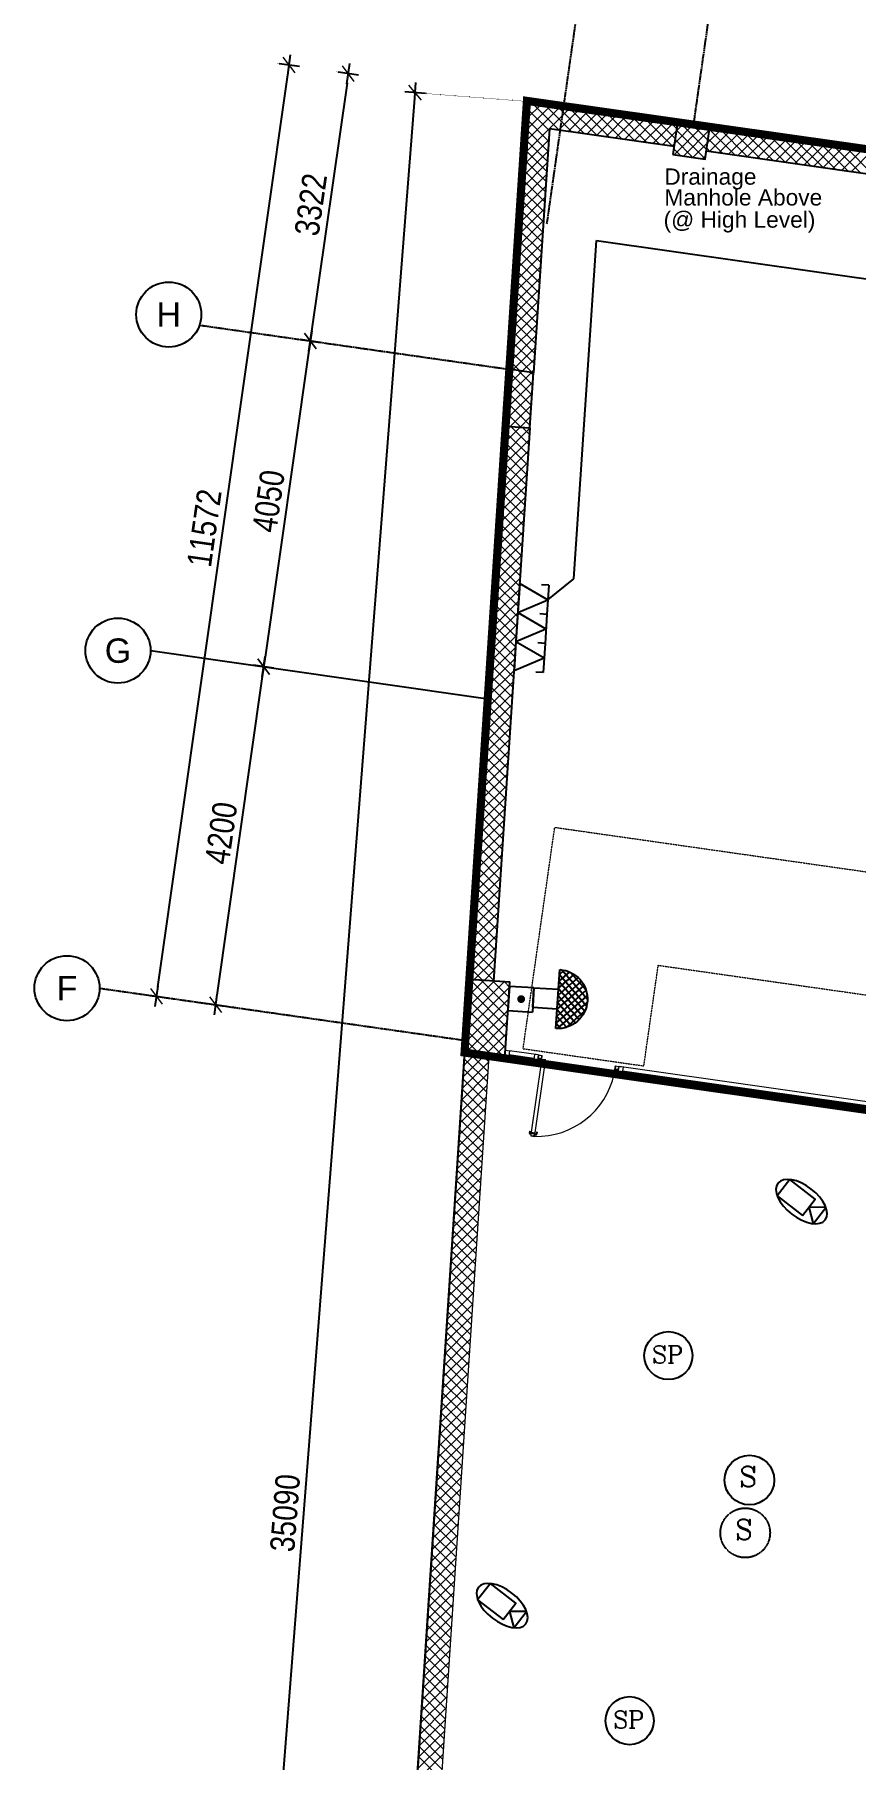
# Model space of a CAD drawing. Header units: inches. Extents: x 1217570 to 1674444, y 326920 to 480291.
# Drawn here: x 1510483 to 1520581, y 354179 to 375402 of the extents above; entities that cross this region are included whole.
import ezdxf
from ezdxf.enums import TextEntityAlignment as Align

# ---------------------------------------------------------------- set-up
doc = ezdxf.new("R2010")
doc.units = ezdxf.units.IN
doc.header["$MEASUREMENT"] = 0
for name, pattern in [('CENTER', [50.8, 31.75, -6.35, 6.35, -6.35]), ('DASHED2', [9.525, 6.35, -3.175]), ('DOT2', [3.175, 0, -3.175]), ('HIDDEN', [9.525, 6.35, -3.175])]:
    doc.linetypes.add(name, pattern=pattern)
for name, color, linetype in [('01- Low voltage', 7, 'Continuous'), ('Axis', 9, 'CENTER'), ('dim-axis', 254, 'Continuous'), ('EL-SOCKET', 4, 'Continuous'), ('FA', 31, 'Continuous'), ('FFNEW', 252, 'Continuous'), ('FI-AL', 31, 'Continuous'), ('PA', 31, 'Continuous'), ('S-COL', 210, 'Continuous'), ('S-WALL', 1, 'Continuous'), ('TAXT', 3, 'Continuous'), ('TECIR', 1, 'Continuous'), ('TEL', 211, 'Continuous'), ('Telephonw', 23, 'Continuous')]:
    doc.layers.add(name, color=color, linetype=linetype)
for name, color, linetype, lineweight in [('A-Aroom', 3, 'Continuous', 18), ('A-BLOCK', 43, 'Continuous', 13), ('A-GLASS', 4, 'Continuous', 5), ('A-HATCH CONCRETE', 254, 'Continuous', 5), ('A-LEASING LINE', 7, 'DASHED2', 9), ('escape route', 8, 'HIDDEN', 15)]:
    doc.layers.add(name, color=color, linetype=linetype, lineweight=lineweight)
doc.styles.add('ARIAL', font='ARIALN.TTF')
doc.styles.add('romance', font='romanc.shx')
doc.styles.add('style1', font='arial.ttf')
doc.dimstyles.new('DIM-100', dxfattribs={"dimscale": 150, "dimtxt": 2, "dimasz": 1, "dimexe": 0.75, "dimexo": 1, "dimgap": 0.5, "dimtad": 1, "dimdec": 0, "dimzin": 11, "dimdsep": 46, "dimtxsty": 'ARIAL', "dimblk": 'R', "dimcen": 2.5, "dimdle": 1, "dimclrd": 256, "dimclre": 256, "dimclrt": 256, "dimazin": 0, "dimtfac": 1, "dimtdec": 0, "dimtix": 1, "dimtmove": 2, "dimatfit": 3, "dimldrblk": 'R', "dimtolj": 1, "dimtzin": 3, "dimlwd": -1, "dimlwe": 13, "dimarcsym": 0})
pattern_1 = [(45, (1341716.94, 266100.535), (-66.29126, 66.29126), []), (135, (1341716.94, 266100.535), (-66.29126, -66.29126), [])]

# ---------------------------------------------------------------- blocks, each defined once
blk = doc.blocks.new('R')
for p, q in [((-1.05, 0), (1.05, 0)), ((0, -1.05), (0, 1.05))]:
    blk.add_line(p, q)
at = {"color": 4, "lineweight": 13}
blk.add_line((-0.71, -0.71), (0.71, 0.71), dxfattribs=at)
blk = doc.blocks.new('*D156')
at = {"layer": 'Defpoints', "color": 0, "transparency": 16777216}
for p in [(1420642, 597441), (1470715, 593565), (1470260, 590370)]:
    blk.add_point(p, dxfattribs=at)
at = {"layer": 'dim-axis', "color": 251, "linetype": 'DOT2', "lineweight": 13, "transparency": 16777216}
for p, q in [((1420663, 597590), (1421113, 600748)), ((1470281, 590519), (1470731, 593676))]:
    blk.add_line(p, q, dxfattribs=at)
at = {"layer": 'dim-axis', "color": 251, "transparency": 16777216}
blk.add_line((1421216, 600619), (1470596, 593582), dxfattribs=at)
at = {"layer": 'dim-axis', "color": 251, "transparency": 16777216, "xscale": 120, "yscale": 120, "zscale": 120}
for p, rotation in [((1421097, 600636), 171.8890881608404), ((1470715, 593565), 351.8890881608405)]:
    blk.add_blockref('R', p, dxfattribs=dict(at, rotation=rotation))
at = {"layer": 'dim-axis', "color": 251, "transparency": 16777216, "insert": (1445938, 597327), "char_height": 300, "attachment_point": 5, "rotation": 351.8891, "style": 'ARIAL'}
blk.add_mtext('\\A1;50119', dxfattribs=at)
blk = doc.blocks.new('*D159')
at = {"layer": 'Defpoints', "color": 0, "transparency": 16777216}
for p in [(1417261, 597924), (1417261, 597924), (1415626, 586468)]:
    blk.add_point(p, dxfattribs=at)
at = {"layer": 'dim-axis', "color": 251, "linetype": 'DOT2', "lineweight": 13, "transparency": 16777216}
for p, q in [((1417113, 597945), (1417150, 597940)), ((1415478, 586489), (1415515, 586484))]:
    blk.add_line(p, q, dxfattribs=at)
at = {"layer": 'dim-axis', "color": 251, "transparency": 16777216}
blk.add_line((1415643, 586586), (1417244, 597805), dxfattribs=at)
at = {"layer": 'dim-axis', "color": 251, "transparency": 16777216, "xscale": 120, "yscale": 120, "zscale": 120}
for p, rotation in [((1417261, 597924), 81.8772662833131), ((1415626, 586468), 261.8772662833131)]:
    blk.add_blockref('R', p, dxfattribs=dict(at, rotation=rotation))
at = {"layer": 'dim-axis', "color": 251, "transparency": 16777216, "insert": (1416218, 592228), "char_height": 300, "attachment_point": 5, "rotation": 81.8773, "style": 'ARIAL'}
blk.add_mtext('\\A1;11572', dxfattribs=at)
blk = doc.blocks.new('*D160')
at = {"layer": 'Defpoints', "color": 0, "transparency": 16777216}
for p in [(1417989, 597820), (1417520, 594531), (1417520, 594531)]:
    blk.add_point(p, dxfattribs=at)
at = {"layer": 'dim-axis', "color": 251, "transparency": 16777216}
blk.add_line((1417972, 597701), (1417537, 594650), dxfattribs=at)
at = {"layer": 'dim-axis', "color": 251, "linetype": 'DOT2', "lineweight": 13, "transparency": 16777216}
for p, q in [((1417840, 597841), (1417878, 597836)), ((1417371, 594552), (1417408, 594547))]:
    blk.add_line(p, q, dxfattribs=at)
at = {"layer": 'dim-axis', "color": 251, "transparency": 16777216, "xscale": 120, "yscale": 120, "zscale": 120}
for p, rotation in [((1417989, 597820), 81.87726634256052), ((1417520, 594531), 261.8772663425605)]:
    blk.add_blockref('R', p, dxfattribs=dict(at, rotation=rotation))
at = {"layer": 'dim-axis', "color": 251, "transparency": 16777216, "insert": (1417528, 596208), "char_height": 300, "attachment_point": 5, "rotation": 81.8773, "style": 'ARIAL'}
blk.add_mtext('\\A1;3322', dxfattribs=at)
blk = doc.blocks.new('*D161')
at = {"layer": 'Defpoints', "color": 0, "transparency": 16777216}
for p in [(1417520, 594531), (1416947, 590522), (1416947, 590522)]:
    blk.add_point(p, dxfattribs=at)
at = {"layer": 'dim-axis', "color": 251, "linetype": 'DOT2', "lineweight": 13, "transparency": 16777216}
for p, q in [((1417371, 594552), (1417408, 594547)), ((1416799, 590543), (1416836, 590538))]:
    blk.add_line(p, q, dxfattribs=at)
at = {"layer": 'dim-axis', "color": 251, "transparency": 16777216}
blk.add_line((1417503, 594412), (1416964, 590640), dxfattribs=at)
at = {"layer": 'dim-axis', "color": 251, "transparency": 16777216, "xscale": 120, "yscale": 120, "zscale": 120}
for p, rotation in [((1417520, 594531), 81.87726634670558), ((1416947, 590522), 261.8772663467056)]:
    blk.add_blockref('R', p, dxfattribs=dict(at, rotation=rotation))
at = {"layer": 'dim-axis', "color": 251, "transparency": 16777216, "insert": (1417008, 592559), "char_height": 300, "attachment_point": 5, "rotation": 81.8773, "style": 'ARIAL'}
blk.add_mtext('\\A1;4050', dxfattribs=at)
blk = doc.blocks.new('*D162')
at = {"layer": 'Defpoints', "color": 0, "transparency": 16777216}
for p in [(1416947, 590522), (1416354, 586364), (1416354, 586364)]:
    blk.add_point(p, dxfattribs=at)
at = {"layer": 'dim-axis', "color": 251, "linetype": 'DOT2', "lineweight": 13, "transparency": 16777216}
for p, q in [((1416799, 590543), (1416836, 590538)), ((1416205, 586385), (1416243, 586380))]:
    blk.add_line(p, q, dxfattribs=at)
at = {"layer": 'dim-axis', "color": 251, "transparency": 16777216}
blk.add_line((1416930, 590403), (1416371, 586483), dxfattribs=at)
at = {"layer": 'dim-axis', "color": 251, "transparency": 16777216, "xscale": 120, "yscale": 120, "zscale": 120}
for p, rotation in [((1416947, 590522), 81.87726634670558), ((1416354, 586364), 261.8772663467056)]:
    blk.add_blockref('R', p, dxfattribs=dict(at, rotation=rotation))
at = {"layer": 'dim-axis', "color": 251, "transparency": 16777216, "insert": (1416425, 588475), "char_height": 300, "attachment_point": 5, "rotation": 81.8773, "style": 'ARIAL'}
blk.add_mtext('\\A1;4200', dxfattribs=at)
blk = doc.blocks.new('*D182')
at = {"layer": 'Defpoints', "color": 0, "transparency": 16777216}
for p in [(1418810, 597585), (1420642, 597441), (1417901, 562459)]:
    blk.add_point(p, dxfattribs=at)
at = {"layer": 'dim-axis', "color": 251, "transparency": 16777216}
blk.add_line((1416079, 562722), (1418801, 597465), dxfattribs=at)
at = {"layer": 'dim-axis', "color": 251, "linetype": 'DOT2', "lineweight": 13, "transparency": 16777216}
for p, q in [((1420492, 597453), (1418698, 597594)), ((1417752, 562470), (1415957, 562611))]:
    blk.add_line(p, q, dxfattribs=at)
at = {"layer": 'dim-axis', "color": 251, "transparency": 16777216, "xscale": 120, "yscale": 120, "zscale": 120}
for p, rotation in [((1418810, 597585), 85.52071850426807), ((1416070, 562602), 265.5207185042681)]:
    blk.add_blockref('R', p, dxfattribs=dict(at, rotation=rotation))
at = {"layer": 'dim-axis', "color": 251, "transparency": 16777216, "insert": (1417212, 580111), "char_height": 300, "attachment_point": 5, "rotation": 85.5207, "style": 'ARIAL'}
blk.add_mtext('\\A1;35090', dxfattribs=at)
blk = doc.blocks.new('SDGTFHHD')
at = {"layer": 'A-HATCH CONCRETE'}
h = blk.add_hatch(dxfattribs=at)
h.set_pattern_fill('ANSI37', color=254, scale=750)
h.set_pattern_definition([(45, (1337614.36, 312749.915), (-66.29126, 66.29126), []), (135, (1337614.36, 312749.915), (-66.29126, -66.29126), [])])
h.paths.add_polyline_path([(1346828, 744483), (1346331, 744553), (1346828, 744483)])
at = {"color": 254, "linetype": 'Continuous', "ltscale": 100}
blk.add_lwpolyline([(1385707, 721237), (1385707, 726940), (1385507, 726937), (1383958, 726937), (1383958, 732937), (1380097, 732937), (1380097, 739738), (1381100, 739591), (1381134, 739788), (1381678, 743600), (1382721, 750905), (1382763, 751202), (1347098, 756262), (1346331, 744553), (1368108, 741445), (1368106, 734887), (1367208, 734887), (1367208, 734687), (1367208, 731437), (1359158, 731437), (1359158, 731237), (1359158, 721237), (1385707, 721237)], dxfattribs=at)
at = {"layer": 'A-BLOCK', "color": 254, "ltscale": 100}
blk.add_line((1346629, 744511), (1345769, 731387), dxfattribs=at)
at = {"layer": 'A-GLASS', "color": 254, "ltscale": 0.5}
for p, q in [((1347235, 744479), (1347242, 744524)), ((1347241, 744483), (1347246, 744519)), ((1347242, 744524), (1347287, 744518)), ((1347282, 744514), (1347246, 744519)), ((1347277, 744478), (1347282, 744514)), ((1347280, 744473), (1347287, 744518)), ((1347274, 744428), (1347152, 743573)), ((1347319, 744422), (1347197, 743567)), ((1347235, 744479), (1347280, 744473)), ((1347277, 744478), (1347241, 744483)), ((1347274, 744428), (1347280, 744473)), ((1347274, 744428), (1347292, 744425)), ((1347284, 744468), (1347279, 744432)), ((1347279, 744432), (1347288, 744431)), ((1347280, 744473), (1347325, 744467)), ((1347284, 744468), (1347320, 744463)), ((1347289, 744440), (1347288, 744431)), ((1347289, 744440), (1347294, 744439)), ((1347292, 744425), (1347294, 744439)), ((1347293, 744434), (1347302, 744433)), ((1347301, 744424), (1347303, 744438)), ((1347301, 744424), (1347319, 744422)), ((1347303, 744438), (1347307, 744437)), ((1347307, 744437), (1347306, 744428)), ((1347306, 744428), (1347315, 744427)), ((1347320, 744463), (1347315, 744427)), ((1347319, 744422), (1347325, 744467)), ((1347129, 743588), (1347125, 743563)), ((1347129, 743588), (1347136, 743587)), ((1347136, 743587), (1347132, 743562)), ((1347148, 743548), (1347135, 743550)), ((1347149, 743555), (1347136, 743557)), ((1347152, 743573), (1347146, 743528)), ((1347146, 743528), (1347191, 743522)), ((1347151, 743532), (1347156, 743568)), ((1347151, 743532), (1347187, 743527)), ((1347152, 743573), (1347170, 743570)), ((1347156, 743568), (1347165, 743567)), ((1347164, 743558), (1347165, 743567)), ((1347164, 743558), (1347168, 743557)), ((1347170, 743570), (1347168, 743557)), ((1347169, 743561), (1347178, 743560)), ((1347179, 743569), (1347177, 743556)), ((1347177, 743556), (1347182, 743555)), ((1347179, 743569), (1347197, 743567)), ((1347182, 743555), (1347183, 743564)), ((1347183, 743564), (1347192, 743563)), ((1347187, 743527), (1347192, 743563)), ((1347197, 743567), (1347191, 743522)), ((1347193, 743542), (1347207, 743540)), ((1347194, 743549), (1347208, 743547)), ((1347217, 743576), (1347213, 743550)), ((1347223, 743575), (1347217, 743576)), ((1347223, 743575), (1347220, 743550))]:
    blk.add_line(p, q, dxfattribs=at)
at = {"layer": 'A-GLASS', "color": 254}
for p, q in [((1347228, 744425), (1346870, 744476)), ((1355217, 743285), (1348218, 744284))]:
    blk.add_line(p, q, dxfattribs=at)
for points in [[(1346870, 744477), (1346870, 744476), (1346828, 744483), (1346828, 744483)], [(1347178, 744433), (1347178, 744432), (1347228, 744425), (1347228, 744425)]]:
    blk.add_lwpolyline(points, dxfattribs=at)
at = {"layer": 'A-GLASS', "color": 254, "ltscale": 0.5}
blk.add_circle((1347276, 744470), 3.98, dxfattribs=at)
for centre, radius, start, end in [((1347217, 744497), 976, 268.443, 347.8095), ((1347137, 743561), 11.4, 171.9041, 261.8551), ((1347137, 743561), 4.55, 171.9041, 261.8551), ((1347209, 743551), 11.4, 261.9048, 351.8557), ((1347209, 743551), 4.55, 261.9048, 351.8557)]:
    blk.add_arc(centre, radius, start, end, dxfattribs=at)
at = {"layer": 'A-HATCH CONCRETE', "color": 254, "linetype": 'Continuous'}
for p, q in [((1346375, 745224), (1346374, 745225)), ((1346376, 745245), (1346377, 745246)), ((1346357, 744961), (1346358, 744962)), ((1346359, 744975), (1346358, 744976)), ((1346366, 745103), (1346367, 745104)), ((1346367, 745099), (1346366, 745100)), ((1346342, 744726), (1346342, 744727)), ((1346348, 744819), (1346349, 744820)), ((1346351, 744851), (1346350, 744851)), ((1346311, 744252), (1346577, 744518)), ((1346320, 744394), (1346461, 744535)), ((1346329, 744536), (1346345, 744551)), ((1346334, 744602), (1346334, 744602)), ((1346339, 744678), (1346339, 744678)), ((1346616, 744320), (1346391, 744545)), ((1346624, 744445), (1346546, 744523)), ((1346301, 744110), (1346623, 744432)), ((1346599, 744071), (1346317, 744353)), ((1346608, 744196), (1346325, 744478)), ((1346283, 743826), (1346605, 744148)), ((1346292, 743968), (1346614, 744290)), ((1346583, 743822), (1346301, 744105)), ((1346591, 743947), (1346309, 744229)), ((1346273, 743684), (1346595, 744006)), ((1346575, 743698), (1346293, 743980)), ((1346255, 743401), (1346577, 743722)), ((1346264, 743542), (1346586, 743864)), ((1346559, 743449), (1346277, 743731)), ((1346567, 743574), (1346285, 743856)), ((1346246, 743259), (1346567, 743580)), ((1346542, 743200), (1346260, 743482)), ((1346551, 743325), (1346268, 743607)), ((1346227, 742975), (1346549, 743297)), ((1346236, 743117), (1346558, 743439)), ((1346526, 742951), (1346244, 743234)), ((1346534, 743076), (1346252, 743358)), ((1346218, 742833), (1346539, 743155)), ((1346518, 742827), (1346236, 743109)), ((1346199, 742549), (1346521, 742871)), ((1346208, 742691), (1346530, 743013)), ((1346502, 742578), (1346219, 742860)), ((1346510, 742703), (1346228, 742985)), ((1346190, 742407), (1346512, 742729)), ((1346485, 742329), (1346203, 742611)), ((1346493, 742454), (1346211, 742736)), ((1346171, 742124), (1346493, 742445)), ((1346181, 742266), (1346502, 742587)), ((1346477, 742205), (1346195, 742487)), ((1346162, 741982), (1346484, 742304)), ((1346461, 741956), (1346179, 742238)), ((1346469, 742080), (1346187, 742363)), ((1346143, 741698), (1346465, 742020)), ((1346153, 741840), (1346474, 742162)), ((1346445, 741707), (1346162, 741989)), ((1346453, 741832), (1346171, 742114)), ((1346134, 741556), (1346456, 741878)), ((1346436, 741583), (1346154, 741865)), ((1346115, 741272), (1346437, 741594)), ((1346125, 741414), (1346446, 741736)), ((1346420, 741334), (1346138, 741616)), ((1346428, 741458), (1346146, 741740)), ((1346106, 741131), (1346428, 741452)), ((1346404, 741085), (1346122, 741367)), ((1346412, 741209), (1346130, 741492)), ((1346088, 740847), (1346409, 741169)), ((1346097, 740989), (1346419, 741310)), ((1346387, 740836), (1346105, 741118)), ((1346396, 740961), (1346113, 741243)), ((1346078, 740705), (1346400, 741027)), ((1346379, 740712), (1346097, 740994)), ((1346060, 740421), (1346381, 740743)), ((1346069, 740563), (1346391, 740885)), ((1346363, 740463), (1346081, 740745)), ((1346371, 740587), (1346089, 740869)), ((1346050, 740279), (1346372, 740601)), ((1346347, 740214), (1346065, 740496)), ((1346355, 740338), (1346073, 740621)), ((1346032, 739996), (1346353, 740317)), ((1346041, 740137), (1346363, 740459)), ((1346339, 740090), (1346056, 740372)), ((1346022, 739854), (1346344, 740175)), ((1346322, 739841), (1346040, 740123)), ((1346330, 739965), (1346048, 740247)), ((1346004, 739570), (1346326, 739892)), ((1346013, 739712), (1346335, 740033)), ((1346306, 739592), (1346024, 739874)), ((1346314, 739716), (1346032, 739998)), ((1345995, 739428), (1346316, 739750)), ((1346290, 739343), (1346008, 739625)), ((1346298, 739467), (1346016, 739750)), ((1345976, 739144), (1346298, 739466)), ((1345985, 739286), (1346307, 739608)), ((1346282, 739219), (1345999, 739501)), ((1345967, 739002), (1346288, 739324)), ((1346265, 738970), (1345983, 739252)), ((1346273, 739094), (1345991, 739376)), ((1345948, 738719), (1346270, 739040)), ((1345957, 738860), (1346279, 739182)), ((1346249, 738721), (1345967, 739003)), ((1346257, 738845), (1345975, 739127)), ((1345939, 738577), (1346261, 738898)), ((1346241, 738596), (1345959, 738879)), ((1345920, 738293), (1346242, 738615)), ((1345930, 738435), (1346251, 738757)), ((1346224, 738348), (1345942, 738630)), ((1346233, 738472), (1345950, 738754)), ((1345911, 738151), (1346233, 738473)), ((1346208, 738099), (1345926, 738381)), ((1346216, 738223), (1345934, 738505)), ((1345892, 737867), (1346214, 738189)), ((1345902, 738009), (1346223, 738331)), ((1346200, 737974), (1345918, 738256)), ((1345883, 737725), (1346205, 738047)), ((1346184, 737725), (1345902, 738008)), ((1346192, 737850), (1345910, 738132)), ((1345864, 737442), (1346186, 737763)), ((1345874, 737584), (1346195, 737905)), ((1346167, 737477), (1345885, 737759)), ((1346176, 737601), (1345893, 737883)), ((1345855, 737300), (1346177, 737622)), ((1346151, 737228), (1345869, 737510)), ((1346159, 737352), (1345877, 737634)), ((1345837, 737016), (1346158, 737338)), ((1345846, 737158), (1346168, 737480)), ((1346143, 737103), (1345861, 737385)), ((1345827, 736874), (1346149, 737196)), ((1346127, 736854), (1345844, 737137)), ((1346135, 736979), (1345853, 737261)), ((1345809, 736590), (1346130, 736912)), ((1345818, 736732), (1346140, 737054)), ((1346110, 736606), (1345828, 736888)), ((1346118, 736730), (1345836, 737012)), ((1345799, 736449), (1346121, 736770)), ((1346102, 736481), (1345820, 736763)), ((1345781, 736165), (1346102, 736487)), ((1345790, 736307), (1346112, 736628)), ((1346086, 736232), (1345804, 736514)), ((1346094, 736357), (1345812, 736639)), ((1345771, 736023), (1346093, 736345)), ((1346070, 735983), (1345787, 736266)), ((1346078, 736108), (1345796, 736390)), ((1345753, 735739), (1346075, 736061)), ((1345762, 735881), (1346084, 736203)), ((1346053, 735735), (1345771, 736017)), ((1346061, 735859), (1345779, 736141)), ((1345744, 735597), (1346065, 735919)), ((1346045, 735610), (1345763, 735892))]:
    blk.add_line(p, q, dxfattribs=at)
at = {"layer": 'S-COL', "color": 254}
blk.add_lwpolyline([(1346331, 744553), (1346828, 744483), (1346828, 744483)], dxfattribs=at)
at = {"layer": 'S-WALL', "color": 254}
blk.add_lwpolyline([(1347098, 756262), (1347098, 756262), (1344803, 721237), (1394933, 721237), (1396724, 749180), (1382759, 751173)], dxfattribs=at)
blk = doc.blocks.new('SEDRGFE')
at = {"layer": 'A-HATCH CONCRETE'}
h = blk.add_hatch(dxfattribs=at)
h.set_pattern_fill('ANSI37', color=250, scale=750)
h.set_pattern_definition([(45, (1341716.31, 266100.535), (-66.29126, 66.29126), []), (135, (1341716.31, 266100.535), (-66.29126, -66.29126), [])])
h.paths.add_polyline_path([(1352997, 708953), (1353393, 708896), (1353450, 709292), (1353054, 709349)])
h = blk.add_hatch(dxfattribs=at)
h.set_pattern_fill('ANSI37', color=250, scale=750)
h.set_pattern_definition(pattern_1)
h.paths.add_polyline_path([(1350939, 705612), (1351238, 705592), (1351282, 706268), (1350984, 706311)])
h = blk.add_hatch(dxfattribs=at)
h.set_pattern_fill('ANSI37', color=250, scale=750)
h.set_pattern_definition(pattern_1)
h.paths.add_polyline_path([(1350992, 698769), (1350493, 698802), (1350434, 697904), (1350930, 697833)])
at = {"color": 250, "linetype": 'Continuous', "ltscale": 100}
blk.add_lwpolyline([(1389810, 674588), (1389810, 680290), (1389610, 680288), (1388060, 680288), (1388060, 686288), (1384200, 686288), (1384200, 693089), (1385203, 692942), (1385236, 693139), (1385780, 696950), (1386823, 704256), (1386865, 704553), (1351200, 709613), (1350434, 697904), (1372211, 694796), (1372209, 688237), (1371310, 688237), (1371310, 688038), (1371310, 684788), (1363260, 684788), (1363260, 684588), (1363260, 674588), (1389810, 674588)], dxfattribs=at)
at = {"layer": 'A-GLASS', "color": 250}
for p, q in [((1351330, 697776), (1350972, 697827)), ((1351288, 697833), (1350980, 697877)), ((1351344, 697875), (1350987, 697926)), ((1359320, 696636), (1352321, 697635)), ((1359334, 696735), (1352335, 697734)), ((1359327, 696685), (1352377, 697677))]:
    blk.add_line(p, q, dxfattribs=at)
at = {"layer": 'A-GLASS', "color": 250, "ltscale": 0.5}
for p, q in [((1351338, 697830), (1351344, 697875)), ((1351338, 697830), (1351383, 697824)), ((1351343, 697834), (1351348, 697870)), ((1351379, 697829), (1351343, 697834)), ((1351344, 697875), (1351389, 697869)), ((1351384, 697865), (1351348, 697870)), ((1351377, 697779), (1351383, 697824)), ((1351379, 697829), (1351384, 697865)), ((1351387, 697818), (1351382, 697782)), ((1351383, 697824), (1351389, 697869)), ((1351383, 697824), (1351428, 697817)), ((1351387, 697818), (1351423, 697813)), ((1351422, 697772), (1351428, 697817)), ((1351377, 697779), (1351375, 697770)), ((1351377, 697779), (1351395, 697776)), ((1351382, 697782), (1351391, 697781)), ((1351392, 697790), (1351391, 697781)), ((1351392, 697790), (1351396, 697790)), ((1351395, 697776), (1351396, 697790)), ((1351396, 697785), (1351405, 697784)), ((1351404, 697775), (1351405, 697788)), ((1351404, 697775), (1351422, 697772)), ((1351405, 697788), (1351410, 697788)), ((1351410, 697788), (1351409, 697779)), ((1351409, 697779), (1351418, 697777)), ((1351423, 697813), (1351418, 697777)), ((1351422, 697772), (1351420, 697763)), ((1352283, 697695), (1352290, 697740)), ((1352283, 697695), (1352328, 697689)), ((1352289, 697699), (1352294, 697735)), ((1352325, 697694), (1352289, 697699)), ((1352290, 697740), (1352335, 697734)), ((1352330, 697730), (1352294, 697735)), ((1352325, 697694), (1352330, 697730)), ((1352328, 697689), (1352335, 697734))]:
    blk.add_line(p, q, dxfattribs=at)
at = {"layer": 'A-GLASS', "color": 250}
for points in [[(1350987, 697926), (1350973, 697827), (1350930, 697833), (1350937, 697933)], [(1351295, 697882), (1351281, 697783), (1351330, 697776), (1351344, 697875)], [(1352384, 697727), (1352370, 697628), (1352321, 697635), (1352335, 697734)]]:
    blk.add_lwpolyline(points, close=True, dxfattribs=at)
at = {"layer": 'A-GLASS', "color": 250, "ltscale": 0.5}
blk.add_circle((1351378, 697820), 3.98, dxfattribs=at)
blk.add_arc((1351320, 697848), 976, 347.8095, 351.0128, dxfattribs=at)
at = {"layer": 'A-HATCH CONCRETE', "color": 250, "linetype": 'Continuous'}
for p, q in [((1351157, 708953), (1351740, 709536)), ((1351166, 709095), (1351624, 709553)), ((1351176, 709237), (1351508, 709569)), ((1351185, 709378), (1351392, 709586)), ((1351194, 709520), (1351276, 709602)), ((1351477, 709243), (1351194, 709525)), ((1351599, 709253), (1351245, 709607)), ((1351753, 709231), (1351400, 709585)), ((1351908, 709209), (1351555, 709563)), ((1351591, 709254), (1351856, 709519)), ((1351707, 709238), (1351972, 709503)), ((1352063, 709187), (1351709, 709540)), ((1352217, 709165), (1351864, 709518)), ((1352372, 709143), (1352019, 709496)), ((1351460, 708994), (1351178, 709276)), ((1351468, 709118), (1351186, 709400)), ((1351823, 709221), (1352088, 709486)), ((1351939, 709205), (1352204, 709470)), ((1352055, 709188), (1352320, 709453)), ((1352171, 709172), (1352436, 709437)), ((1352527, 709121), (1352173, 709474)), ((1352287, 709155), (1352552, 709420)), ((1352681, 709099), (1352328, 709452)), ((1352403, 709138), (1352668, 709404)), ((1352836, 709077), (1352483, 709430)), ((1352519, 709122), (1352784, 709387)), ((1352635, 709105), (1352900, 709370)), ((1352991, 709055), (1352637, 709408)), ((1352751, 709089), (1353016, 709354)), ((1353026, 709152), (1352792, 709386)), ((1353043, 709268), (1352946, 709364)), ((1353445, 709252), (1353481, 709288)), ((1353919, 708922), (1353565, 709276)), ((1351148, 708811), (1351469, 709133)), ((1351452, 708869), (1351170, 709152)), ((1352867, 709072), (1353040, 709244)), ((1352983, 709056), (1353017, 709090)), ((1353423, 709097), (1353597, 709271)), ((1353609, 708966), (1353430, 709146)), ((1353764, 708944), (1353446, 709262)), ((1353447, 708989), (1353713, 709255)), ((1353563, 708973), (1353829, 709238)), ((1353679, 708956), (1353945, 709221)), ((1354073, 708900), (1353720, 709254)), ((1353795, 708940), (1354061, 709205)), ((1354228, 708878), (1353874, 709231)), ((1353911, 708923), (1354177, 709188)), ((1354028, 708907), (1354293, 709172)), ((1354383, 708856), (1354029, 709209)), ((1354144, 708890), (1354409, 709155)), ((1354537, 708834), (1354184, 709187)), ((1354260, 708873), (1354525, 709139)), ((1354692, 708812), (1354338, 709165)), ((1354376, 708857), (1354641, 709122)), ((1354492, 708840), (1354757, 709106)), ((1354847, 708790), (1354493, 709143)), ((1354608, 708824), (1354873, 709089)), ((1355001, 708768), (1354648, 709121)), ((1354724, 708807), (1354989, 709072)), ((1355156, 708746), (1354802, 709099)), ((1355310, 708723), (1354957, 709077)), ((1351138, 708669), (1351460, 708991)), ((1351436, 708621), (1351154, 708903)), ((1351444, 708745), (1351162, 709027)), ((1353455, 708988), (1353413, 709030)), ((1354840, 708791), (1355105, 709056)), ((1354956, 708774), (1355221, 709039)), ((1355072, 708758), (1355337, 709023)), ((1355465, 708701), (1355112, 709055)), ((1355188, 708741), (1355453, 709006)), ((1351120, 708385), (1351442, 708707)), ((1351129, 708527), (1351451, 708849)), ((1351420, 708372), (1351137, 708654)), ((1351428, 708496), (1351146, 708778)), ((1351111, 708243), (1351432, 708565)), ((1351411, 708247), (1351129, 708529)), ((1351092, 707960), (1351414, 708281)), ((1351101, 708102), (1351423, 708423)), ((1351395, 707998), (1351113, 708281)), ((1351403, 708123), (1351121, 708405)), ((1351083, 707818), (1351404, 708140)), ((1351379, 707750), (1351097, 708032)), ((1351387, 707874), (1351105, 708156)), ((1351064, 707534), (1351386, 707856)), ((1351073, 707676), (1351395, 707998)), ((1351371, 707625), (1351088, 707907)), ((1351055, 707392), (1351376, 707714)), ((1351354, 707376), (1351072, 707658)), ((1351362, 707501), (1351080, 707783)), ((1351036, 707108), (1351358, 707430)), ((1351045, 707250), (1351367, 707572)), ((1351338, 707127), (1351056, 707410)), ((1351346, 707252), (1351064, 707534)), ((1351027, 706967), (1351349, 707288)), ((1351322, 706879), (1351040, 707161)), ((1351330, 707003), (1351048, 707285)), ((1351008, 706683), (1351330, 707005)), ((1351018, 706825), (1351339, 707146)), ((1351314, 706754), (1351031, 707036)), ((1350999, 706541), (1351321, 706863)), ((1351297, 706505), (1351015, 706787)), ((1351305, 706630), (1351023, 706912)), ((1350990, 706399), (1351311, 706721)), ((1351267, 706270), (1350999, 706539)), ((1351289, 706381), (1351007, 706663)), ((1351028, 706304), (1351302, 706579)), ((1351112, 706292), (1350991, 706414)), ((1351144, 706288), (1351293, 706437)), ((1350971, 706115), (1350972, 706116)), ((1350975, 706165), (1350974, 706165)), ((1350980, 706257), (1350981, 706258)), ((1350983, 706289), (1350982, 706290)), ((1351260, 706271), (1351283, 706295)), ((1351273, 706131), (1351273, 706132)), ((1351274, 706153), (1351275, 706154)), ((1351282, 706256), (1351281, 706256)), ((1350959, 705916), (1350958, 705916)), ((1350962, 705973), (1350962, 705974)), ((1350967, 706040), (1350966, 706041)), ((1351257, 705883), (1351256, 705883)), ((1351265, 706011), (1351266, 706012)), ((1351265, 706007), (1351265, 706008)), ((1350943, 705690), (1350944, 705690)), ((1350950, 705791), (1350950, 705792)), ((1350952, 705832), (1350953, 705832)), ((1351246, 705728), (1351247, 705728)), ((1351249, 705758), (1351248, 705759)), ((1351256, 705869), (1351256, 705870)), ((1350915, 705264), (1351237, 705586)), ((1350925, 705406), (1351119, 705600)), ((1350934, 705548), (1350995, 705608)), ((1351216, 705261), (1350934, 705543)), ((1350942, 705667), (1350942, 705668)), ((1351224, 705385), (1351001, 705608)), ((1351232, 705510), (1351143, 705599)), ((1351241, 705634), (1351240, 705634)), ((1350897, 704980), (1351218, 705302)), ((1350906, 705122), (1351228, 705444)), ((1351199, 705012), (1350917, 705294)), ((1351208, 705137), (1350925, 705419)), ((1350887, 704838), (1351209, 705160)), ((1351183, 704763), (1350901, 705045)), ((1351191, 704888), (1350909, 705170)), ((1350869, 704555), (1351191, 704876)), ((1350878, 704696), (1351200, 705018)), ((1351175, 704639), (1350893, 704921)), ((1350859, 704413), (1351181, 704734)), ((1351159, 704390), (1350876, 704672)), ((1351167, 704514), (1350885, 704797)), ((1350841, 704129), (1351163, 704451)), ((1350850, 704271), (1351172, 704593)), ((1351142, 704141), (1350860, 704423)), ((1351150, 704266), (1350868, 704548)), ((1350832, 703987), (1351153, 704309)), ((1351134, 704017), (1350852, 704299)), ((1350813, 703703), (1351135, 704025)), ((1350822, 703845), (1351144, 704167)), ((1351118, 703768), (1350836, 704050)), ((1351126, 703892), (1350844, 704174)), ((1350804, 703561), (1351125, 703883)), ((1351102, 703519), (1350819, 703801)), ((1351110, 703643), (1350828, 703926)), ((1350785, 703278), (1351107, 703599)), ((1350794, 703420), (1351116, 703741)), ((1351085, 703270), (1350803, 703552)), ((1351093, 703395), (1350811, 703677)), ((1350776, 703136), (1351098, 703458)), ((1351077, 703146), (1350795, 703428)), ((1350757, 702852), (1351079, 703174)), ((1350767, 702994), (1351088, 703316)), ((1351061, 702897), (1350779, 703179)), ((1351069, 703021), (1350787, 703303)), ((1350748, 702710), (1351070, 703032)), ((1351045, 702648), (1350762, 702930)), ((1351053, 702772), (1350771, 703055)), ((1350729, 702426), (1351051, 702748)), ((1350739, 702568), (1351060, 702890)), ((1351036, 702524), (1350754, 702806)), ((1350720, 702285), (1351042, 702606)), ((1351020, 702275), (1350738, 702557)), ((1351028, 702399), (1350746, 702681)), ((1350701, 702001), (1351023, 702322)), ((1350711, 702143), (1351032, 702464)), ((1351004, 702026), (1350722, 702308)), ((1351012, 702150), (1350730, 702432)), ((1350692, 701859), (1351014, 702181)), ((1350996, 701901), (1350713, 702184)), ((1350674, 701575), (1350995, 701897)), ((1350683, 701717), (1351005, 702039)), ((1350979, 701653), (1350697, 701935)), ((1350987, 701777), (1350705, 702059)), ((1350664, 701433), (1350986, 701755)), ((1350963, 701404), (1350681, 701686)), ((1350971, 701528), (1350689, 701810)), ((1350646, 701149), (1350967, 701471)), ((1350655, 701291), (1350977, 701613)), ((1350947, 701155), (1350665, 701437)), ((1350955, 701279), (1350673, 701561)), ((1350636, 701008), (1350958, 701329)), ((1350939, 701030), (1350656, 701313)), ((1350618, 700724), (1350940, 701046)), ((1350627, 700866), (1350949, 701187)), ((1350922, 700782), (1350640, 701064)), ((1350930, 700906), (1350648, 701188)), ((1350608, 700582), (1350930, 700904)), ((1350906, 700533), (1350624, 700815)), ((1350914, 700657), (1350632, 700939)), ((1350590, 700298), (1350912, 700620)), ((1350599, 700440), (1350921, 700762)), ((1350898, 700408), (1350616, 700690)), ((1350581, 700156), (1350902, 700478)), ((1350881, 700159), (1350599, 700442)), ((1350890, 700284), (1350607, 700566)), ((1350562, 699873), (1350884, 700194)), ((1350571, 700014), (1350893, 700336)), ((1350865, 699911), (1350583, 700193)), ((1350873, 700035), (1350591, 700317)), ((1350553, 699731), (1350874, 700052)), ((1350849, 699662), (1350567, 699944)), ((1350857, 699786), (1350575, 700068)), ((1350534, 699447), (1350856, 699769)), ((1350543, 699589), (1350865, 699911)), ((1350841, 699537), (1350559, 699819)), ((1350525, 699305), (1350847, 699627)), ((1350824, 699288), (1350542, 699571)), ((1350833, 699413), (1350550, 699695)), ((1350506, 699021), (1350828, 699343)), ((1350516, 699163), (1350837, 699485)), ((1350808, 699040), (1350526, 699322)), ((1350816, 699164), (1350534, 699446)), ((1350497, 698879), (1350819, 699201)), ((1350800, 698915), (1350518, 699197)), ((1350659, 698791), (1350501, 698948)), ((1350792, 698791), (1350510, 699073)), ((1350549, 698798), (1350809, 699059)), ((1350673, 698790), (1350800, 698917)), ((1350486, 698699), (1350485, 698700)), ((1350488, 698738), (1350488, 698738)), ((1350517, 698801), (1350493, 698824)), ((1350469, 698454), (1350470, 698455)), ((1350478, 698574), (1350477, 698575)), ((1350478, 698596), (1350479, 698596)), ((1350460, 698312), (1350461, 698313)), ((1350461, 698326), (1350461, 698326)), ((1350470, 698450), (1350469, 698451)), ((1350441, 698028), (1350442, 698029)), ((1350445, 698077), (1350444, 698077)), ((1350450, 698170), (1350451, 698171)), ((1350453, 698201), (1350453, 698202)), ((1350437, 697952), (1350436, 697953)), ((1350648, 697873), (1350648, 697873))]:
    blk.add_line(p, q, dxfattribs=at)
at = {"layer": 'escape route', "color": 250, "ltscale": 0.5}
for p, q in [((1351154, 697952), (1351543, 700675)), ((1351543, 700675), (1385420, 695840)), ((1352639, 697740), (1352816, 698978)), ((1352816, 698978), (1381475, 694888)), ((1351154, 697952), (1352639, 697740))]:
    blk.add_line(p, q, dxfattribs=at)
at = {"layer": 'S-COL', "color": 250}
for points in [[(1352997, 708953), (1353393, 708896), (1353450, 709292), (1353054, 709349)], [(1350939, 705612), (1351238, 705592), (1351282, 706268), (1350984, 706311)], [(1350434, 697904), (1350930, 697833), (1350992, 698769), (1350493, 698802)]]:
    blk.add_lwpolyline(points, close=True, dxfattribs=at)
at = {"layer": 'S-WALL', "color": 250}
for points in [[(1386861, 704523), (1351200, 709613)], [(1353012, 709051), (1351478, 709270), (1351282, 706268)], [(1356972, 708486), (1353408, 708995)], [(1351237, 705592), (1350791, 698783)]]:
    blk.add_lwpolyline(points, dxfattribs=at)
at = {"layer": 'TAXT', "color": 250, "ltscale": 100, "style": 'style1'}
for s, p in [('Drainage', (1352891, 708582)), ('Manhole Above', (1352892, 708326)), ('(@ High Level)', (1352882, 708053))]:
    blk.add_text(s, height=200, dxfattribs=at).set_placement(p)
blk = doc.blocks.new('TEL')
at = {"layer": 'TEL'}
for p, q in [((2191, 13788), (2551, 13610)), ((2191, 13788), (2193, 13430)), ((2193, 13430), (2551, 13610)), ((2550, 13790), (2460, 13789)), ((2550, 13790), (2551, 13431)), ((2193, 13430), (2552, 13252)), ((2193, 13430), (2195, 13071)), ((2551, 13431), (2462, 13431)), ((2551, 13431), (2462, 13431)), ((2551, 13431), (2553, 13073)), ((2195, 13071), (2552, 13252)), ((2195, 13071), (2554, 12894)), ((2195, 13071), (2196, 12713)), ((2553, 13073), (2463, 13073)), ((2553, 13073), (2463, 13073)), ((2553, 13073), (2555, 12715)), ((2196, 12713), (2554, 12894)), ((2555, 12715), (2465, 12714))]:
    blk.add_line(p, q, dxfattribs=at)
blk = doc.blocks.new('A$C18244DA6')
at = {"layer": 'TECIR'}
for p, q in [((-2985, 25847), (-2704, 30007)), ((-2704, 30007), (8716, 28382)), ((-3303, 25588), (-2985, 25847))]:
    blk.add_line(p, q, dxfattribs=at)
at = {"layer": 'A-Aroom', "rotation": 355.9825875222585}
blk.add_blockref('TEL', (-6800, 12189), dxfattribs=at)
blk = doc.blocks.new('B1')
at = {"layer": 'FI-AL'}
for p, q in [((-0.7, -0.294), (-0.46, -0.294)), ((-0.7, -0.294), (-0.7, -0.534)), ((-0.46, -0.294), (-0.46, -0.534)), ((-0.7, -0.534), (-0.46, -0.534))]:
    blk.add_line(p, q, dxfattribs=at)
at = {"layer": 'FI-AL', "const_width": 0.0384}
blk.add_lwpolyline([(-0.597, -0.414, 1), (-0.559, -0.414, 1)], format="xyb", close=True, dxfattribs=at)
blk = doc.blocks.new('*X94')
at = {"color": 0}
for p, q in [((-669.756, -659.644), (-669.47, -659.359)), ((-669.738, -659.555), (-669.559, -659.377)), ((-669.699, -659.658), (-669.404, -659.363)), ((-669.49, -659.658), (-669.685, -659.464)), ((-669.42, -659.658), (-669.649, -659.429)), ((-669.629, -659.658), (-669.348, -659.378)), ((-669.349, -659.658), (-669.608, -659.4)), ((-669.278, -659.658), (-669.56, -659.377)), ((-669.558, -659.658), (-669.301, -659.401)), ((-669.207, -659.658), (-669.504, -659.362)), ((-669.487, -659.658), (-669.26, -659.431)), ((-669.157, -659.638), (-669.436, -659.359)), ((-669.416, -659.658), (-669.225, -659.467)), ((-669.177, -659.547), (-669.345, -659.38)), ((-669.702, -659.658), (-669.752, -659.609)), ((-669.632, -659.658), (-669.737, -659.553)), ((-669.561, -659.658), (-669.714, -659.505)), ((-669.346, -659.658), (-669.196, -659.509)), ((-669.275, -659.658), (-669.174, -659.557)), ((-669.204, -659.658), (-669.159, -659.613))]:
    blk.add_line(p, q, dxfattribs=at)
blk = doc.blocks.new('FLUSHER')
at = {"layer": 'FI-AL'}
for p, q in [((330, 275), (-330, 275)), ((-110, 0), (-110, 275)), ((110, 0), (110, 275)), ((110, 0), (-110, 0))]:
    blk.add_line(p, q, dxfattribs=at)
blk.add_lwpolyline([(-330, 275, -1), (330, 275, -1)], format="xyb", dxfattribs=at)
at = {"layer": 'FI-AL', "extrusion": (0, 0, -1), "xscale": 1099.999999999938, "yscale": 1099.999999999938, "zscale": -1099.999999999938}
blk.add_blockref('*X94', (736402, 725899), dxfattribs=at)
blk = doc.blocks.new('A$C1B1E2F85')
at = {"layer": 'FA', "color": 252, "linetype": 'HIDDEN', "ltscale": 0.3}
blk.add_circle((-686, 14884), 305, dxfattribs=at)
at = {"layer": 'FA', "color": 252}
blk.add_ellipse((-634, 15534), major_axis=(216, 216), ratio=1, start_param=5.497787, end_param=11.780972, dxfattribs=at)
at = {"layer": 'FI-AL'}
for name, p, xscale, yscale, zscale, rotation in [('FLUSHER', (-3292, 21471), 1.1, 1.1, 1.1, 266.2251234367425), ('B1', (-2684, 21922), 1254.528000019491, 1254.528000019491, 1254.528, 356.2251234366892)]:
    blk.add_blockref(name, p, dxfattribs=dict(at, xscale=xscale, yscale=yscale, zscale=zscale, rotation=rotation))
at = {"layer": 'FA', "color": 252, "style": 'romance'}
for p in [(-758, 15449), (-810, 14799)]:
    blk.add_text('S', height=251, dxfattribs=at).set_placement(p)
blk = doc.blocks.new('A$C6EA330D3')
at = {"layer": 'EL-SOCKET', "color": 252}
for p, q in [((3568, 21013), (3358, 21014)), ((3358, 21014), (3411, 20811)), ((3411, 20811), (3568, 21013)), ((-115, 16042), (-325, 16042)), ((-325, 16042), (-271, 15840)), ((-271, 15840), (-115, 16042))]:
    blk.add_line(p, q, dxfattribs=at)
for points in [[(3280, 20913), (3436, 21115), (3123, 21356), (2967, 21154)], [(-403, 15941), (-247, 16143), (-559, 16385), (-716, 16183)]]:
    blk.add_lwpolyline(points, close=True, dxfattribs=at)
at = {"layer": 'EL-SOCKET', "color": 252, "extrusion": (0, 0, -1)}
for centre in [(3268, 21084), (-415, 16113)]:
    blk.add_ellipse(centre, major_axis=(-291, 225), ratio=0.531681, dxfattribs=at)
blk = doc.blocks.new('FA01')
at = {"layer": 'PA', "color": 252}
blk.add_circle((12204, 380287), 296, dxfattribs=at)
at = {"layer": 'PA', "color": 252, "style": 'romance'}
blk.add_text('SP', height=213.8, dxfattribs=at).set_placement((12003, 380194))
blk = doc.blocks.new('A$C1E6F456C')
at = {"layer": 'PA'}
for p in [(-14024, -364648), (-14501, -369140)]:
    blk.add_blockref('FA01', p, dxfattribs=at)
blk = doc.blocks.new('SGSR')
at = {"layer": 'Axis', "color": 254, "ltscale": 0.5}
for p, q in [((1420431.4, 595969.6), (1421157.8, 601057.3)), ((1422235.7, 597191.3), (1422773.5, 600958.2)), ((1416158, 594725.4), (1419967.9, 594181.6)), ((1414927.7, 586567.4), (1419426.9, 585925.2))]:
    blk.add_line(p, q, dxfattribs=at)
at = {"layer": 'Axis', "color": 254, "linetype": 'Continuous'}
for centre in [(1415779.6, 594855.7), (1415154.9, 590720.4), (1414527.7, 586567.4)]:
    blk.add_circle(centre, 400, dxfattribs=at)
at = {"layer": 'dim-axis', "color": 254}
blk.add_line((1415554.9, 590720.4), (1419702.3, 590128.5), dxfattribs=at)
at = {"layer": 'S-WALL', "color": 254}
blk.add_lwpolyline([(1417889.2, 562458.6), (1468019.2, 562458.6), (1469810.8, 590401.2), (1420184.3, 597484.1)], close=True, dxfattribs=at)
at = {"layer": 'Axis', "color": 254, "linetype": 'Continuous', "style": 'style1'}
for s, p in [('H', (1415779.6, 594855.7)), ('G', (1415154.9, 590720.4)), ('F', (1414527.7, 586567.4))]:
    blk.add_text(s, height=300, dxfattribs=at).set_placement(p, align=Align.MIDDLE)
at = {"layer": 'dim-axis', "color": 254}
for p1, p2, distance, picture, middle in [((1420641.6, 597441.4), (1470259.6, 590370.1), 3227.1, '*D156', (1445938.1, 597326.5)), ((1415626.3, 586467.7), (1417261.4, 597923.9), 0, '*D159', (1416218, 592228)), ((1417989, 597820), (1417519.6, 594531.1), 0, '*D160', (1417528.4, 596207.8)), ((1417901.1, 562458.6), (1420641.6, 597441.4), 1837.1, '*D182', (1417212.3, 580111.3))]:
    dim = blk.add_aligned_dim(p1=p1, p2=p2, distance=distance, dimstyle='DIM-100', override={"dimasz": 0.8, "dimclrd": 251, "dimclre": 251, "dimclrt": 251}, dxfattribs=at)
    dim.commit()
    dim.dimension.update_dxf_attribs({"geometry": picture, "text_midpoint": middle})
for base, p1, p2, picture, middle in [((1416947.3, 590521.7), (1417519.6, 594531.1), (1416947.3, 590521.7), '*D161', (1417007.6, 592558.6)), ((1416353.9, 586363.8), (1416947.3, 590521.7), (1416353.9, 586363.8), '*D162', (1416424.7, 588475))]:
    dim = blk.add_linear_dim(base=base, p1=p1, p2=p2, angle=81.87727, dimstyle='DIM-100', override={"dimasz": 0.8, "dimclrd": 251, "dimclre": 251, "dimclrt": 251}, dxfattribs=at)
    dim.commit()
    dim.dimension.update_dxf_attribs({"geometry": picture, "text_midpoint": middle})

msp = doc.modelspace()

# ---------------------------------------------------------------- linework, layer by layer
at = {"layer": 'A-LEASING LINE', "color": 6, "const_width": 100}
msp.add_lwpolyline([(1516540, 374585), (1515773, 362876), (1537649, 359754), (1537649, 353209), (1536749, 353210), (1536749, 349659), (1528699, 349659), (1528699, 339559), (1555049, 339559), (1555049, 345159), (1553299, 345159), (1553299, 351184), (1549438, 351184), (1549438, 358173), (1550462, 358026), (1551613, 366167), (1551620, 366166), (1552108, 369531), (1516540, 374585)], dxfattribs=at)

# ---------------------------------------------------------------- block references
at = {"layer": '01- Low voltage', "color": 252, "linetype": 'Continuous', "ltscale": 100}
for name, p in [('A$C1B1E2F85', (1519911, 342083)), ('A$C6EA330D3', (1516650, 339959))]:
    msp.add_blockref(name, p, dxfattribs=at)
at = {"layer": 'A-GLASS', "linetype": 'Continuous', "ltscale": 100}
msp.add_blockref('A$C1E6F456C', (1520100, 343509), dxfattribs=at)
at = {"layer": 'FFNEW', "color": 6, "linetype": 'Continuous'}
for name, p in [('SGSR', (96355, -222899)), ('SDGTFHHD', (169442, -381677)), ('SEDRGFE', (165339, -335028))]:
    msp.add_blockref(name, p, dxfattribs=at)
at = {"layer": 'Telephonw', "color": 252, "linetype": 'Continuous', "ltscale": 100}
msp.add_blockref('A$C18244DA6', (1520100, 342859), dxfattribs=at)

doc.saveas('drawing.dxf')
